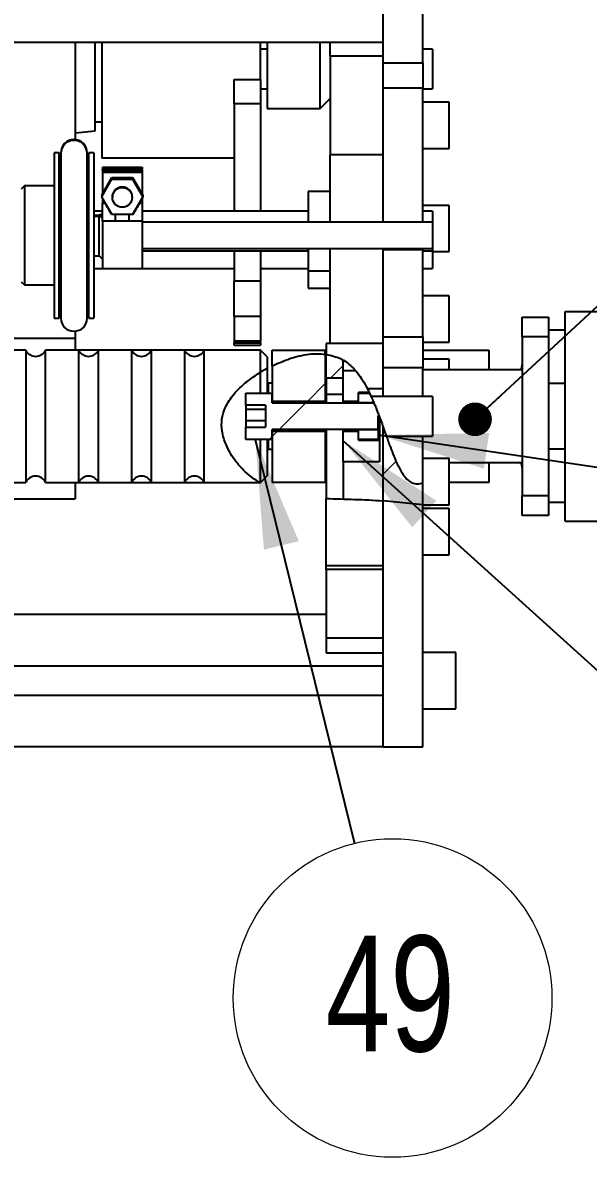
# Model space of a CAD drawing. Header units: millimetres. Extents: x 2 to 418, y 2 to 295.
# Drawn here: x 216.87 to 233.96, y 189.14 to 223.45 of the extents above; entities that cross this region are included whole.
import ezdxf

# ---------------------------------------------------------------- set-up
doc = ezdxf.new("R2010")
doc.units = ezdxf.units.MM
doc.styles.add('SLDTEXTSTYLE0', font='TXT', dxfattribs={"width": 0.75})
doc.dimstyles.new('SLDDIMSTYLE0', dxfattribs={"dimtxt": 0.18, "dimasz": 1.016, "dimexe": 0, "dimexo": 0.0625, "dimgap": 0, "dimtad": 0, "dimtih": 1, "dimtoh": 1, "dimdec": 0, "dimrnd": 1e-09, "dimzin": 0, "dimdsep": 46, "dimtxsty": 'Standard', "dimblk1": 'DOT', "dimblk2": 'DOT', "dimsah": 1, "dimcen": 0.09, "dimadec": 0, "dimazin": 0, "dimtfac": 1.016, "dimtdec": 0, "dimtofl": 0, "dimtmove": 0, "dimatfit": 3, "dimldrblk": 'DOT', "dimfxl": 1, "dimfrac": 2, "dimtolj": 1, "dimtzin": 0, "dimarcsym": 0})
doc.dimstyles.new('SLDDIMSTYLE1', dxfattribs={"dimtxt": 0.18, "dimasz": 3.302, "dimexe": 0, "dimexo": 0.0625, "dimgap": 0, "dimtad": 0, "dimtih": 1, "dimtoh": 1, "dimdec": 0, "dimrnd": 1e-09, "dimzin": 0, "dimdsep": 46, "dimtxsty": 'Standard', "dimsah": 1, "dimcen": 0.09, "dimadec": 0, "dimazin": 0, "dimtfac": 3.302, "dimtdec": 0, "dimtofl": 0, "dimtmove": 0, "dimatfit": 3, "dimfxl": 1, "dimfrac": 2, "dimtolj": 1, "dimtzin": 0, "dimarcsym": 0})

# ---------------------------------------------------------------- blocks, each defined once
blk = doc.blocks.new('SW_NOTE_45')
at = {"color": 0, "linetype": 'Continuous', "lineweight": 0}
blk.add_circle((1.149, -4.678), 4.817, dxfattribs=at)
at = {"color": 0, "linetype": 'Continuous', "lineweight": 0, "insert": (1.078, -2.791), "char_height": 3.5, "attachment_point": 2, "style": 'SLDTEXTSTYLE0'}
blk.add_mtext('49', dxfattribs=at)
blk = doc.blocks.new('_Dot')
at = {"color": 0, "linetype": 'ByBlock', "lineweight": -2}
blk.add_line((-0.5, 0), (-1, 0), dxfattribs=at)
at = {"color": 0, "linetype": 'ByBlock', "const_width": 0.5}
blk.add_lwpolyline([(-0.25, 0, 1), (0.25, 0, 1)], format="xyb", close=True, dxfattribs=at)

msp = doc.modelspace()

# ---------------------------------------------------------------- hatches: boundary and pattern name
at = {"linetype": 'Continuous', "lineweight": 18}
h = msp.add_hatch(dxfattribs=at)
h.set_pattern_fill('ANSI31', style=0)
edge = h.paths.add_edge_path(flags=0)
edge.add_line((224.40882, 213.073808), (224.40882, 212.002227))
edge.add_line((224.40882, 212.002227), (226.00882, 212.002227))
edge.add_line((226.00882, 212.002227), (226.00882, 213.428236))
edge.add_spline(control_points=[(226.00882, 213.428236), (225.504827, 213.492076), (224.935064, 213.333297), (224.40882, 213.073808)], knot_values=[0.362867471, 0.362867471, 0.362867471, 0.362867471, 0.429405965, 0.429405965, 0.429405965, 0.429405965], weights=[1, 1, 1, 1], degree=3, periodic=0)
h = msp.add_hatch(dxfattribs=at)
h.set_pattern_fill('ANSI31', style=0)
edge = h.paths.add_edge_path(flags=0)
edge.add_spline(control_points=[(226.00882, 213.428236), (225.933251, 213.437808), (225.85156, 213.442641), (225.771109, 213.442334), (225.689285, 213.442022), (225.607214, 213.436567), (225.529513, 213.42765), (225.319429, 213.403541), (225.129099, 213.355656), (224.945407, 213.295174), (224.762356, 213.234903), (224.584373, 213.160373), (224.40882, 213.073808)], knot_values=[0, 0, 0, 0, 0.001206844, 0.001206844, 0.001206844, 0.002430081, 0.002430081, 0.002430081, 0.005757601, 0.005757601, 0.005757601, 0.009062274, 0.009062274, 0.009062274, 0.009062274], weights=[1, 1, 1, 1, 1, 1, 1, 1, 1, 1, 1, 1, 1], degree=3, periodic=0)
edge.add_spline(control_points=[(224.40882, 213.073808), (224.516159, 213.126736), (224.620561, 213.172816), (224.710382, 213.209023), (224.767195, 213.231924), (224.818886, 213.251159), (224.855346, 213.264216), (224.881188, 213.27347), (224.899306, 213.279656), (224.904884, 213.281566), (224.910492, 213.283486), (224.903171, 213.28103), (224.885281, 213.274794), (224.862475, 213.266843), (224.823073, 213.252823), (224.777086, 213.235229), (224.687015, 213.200769), (224.570914, 213.151965), (224.45158, 213.094624), (224.437417, 213.087818), (224.423159, 213.080878), (224.40882, 213.073808)], knot_values=[0, 0, 0, 0, 0.002318633, 0.002318633, 0.002318633, 0.003785405, 0.003785405, 0.003785405, 0.004825357, 0.004825357, 0.004825357, 0.005873785, 0.005873785, 0.005873785, 0.007209298, 0.007209298, 0.007209298, 0.009833299, 0.009833299, 0.009833299, 0.010142452, 0.010142452, 0.010142452, 0.010142452], weights=[1, 1, 1, 1, 1, 1, 1, 1, 1, 1, 1, 1, 1, 1, 1, 1, 1, 1, 1, 1, 1, 1], degree=3, periodic=0)
edge.add_spline(control_points=[(224.40882, 213.073808), (224.935064, 213.333297), (225.504827, 213.492076), (226.00882, 213.428236)], knot_values=[0.570594035, 0.570594035, 0.570594035, 0.570594035, 0.637132529, 0.637132529, 0.637132529, 0.637132529], weights=[1, 1, 1, 1], degree=3, periodic=0)
h = msp.add_hatch(dxfattribs=at)
h.set_pattern_fill('ANSI31', style=0)
edge = h.paths.add_edge_path(flags=0)
edge.add_spline(control_points=[(224.44882, 213.093296), (224.505029, 213.120351), (224.559264, 213.145025), (224.609172, 213.166671), (224.674695, 213.195089), (224.734245, 213.218799), (224.774017, 213.234053), (224.798447, 213.243423), (224.815308, 213.24963), (224.820526, 213.251556), (224.825748, 213.253483), (224.819148, 213.25109), (224.802613, 213.244894), (224.775006, 213.234551), (224.720538, 213.213699), (224.657764, 213.187391), (224.595614, 213.161345), (224.5238, 213.129386), (224.44882, 213.093296)], knot_values=[0, 0, 0, 0, 0.001278614, 0.001278614, 0.001278614, 0.002968194, 0.002968194, 0.002968194, 0.004002423, 0.004002423, 0.004002423, 0.005039425, 0.005039425, 0.005039425, 0.006784989, 0.006784989, 0.006784989, 0.008498842, 0.008498842, 0.008498842, 0.008498842], weights=[1, 1, 1, 1, 1, 1, 1, 1, 1, 1, 1, 1, 1, 1, 1, 1, 1, 1, 1], degree=3, periodic=0)
h = msp.add_hatch(dxfattribs=at)
h.set_pattern_fill('ANSI31', style=0)
edge = h.paths.add_edge_path(flags=0)
edge.add_line((226.03882, 212.698442), (226.55882, 212.698442))
edge.add_line((226.55882, 212.698442), (226.55882, 213.246592))
edge.add_spline(control_points=[(226.55882, 213.246592), (226.398294, 213.340244), (226.22315, 213.397414), (226.03882, 213.424161)], knot_values=[0.337078937, 0.337078937, 0.337078937, 0.337078937, 0.361543769, 0.361543769, 0.361543769, 0.361543769], weights=[1, 1, 1, 1], degree=3, periodic=0)
edge.add_line((226.03882, 213.424161), (226.03882, 212.698442))
h = msp.add_hatch(dxfattribs=at)
h.set_pattern_fill('ANSI31', style=0)
edge = h.paths.add_edge_path(flags=0)
edge.add_spline(control_points=[(226.03882, 213.424161), (226.22315, 213.397414), (226.398294, 213.340244), (226.55882, 213.246592)], knot_values=[0.638456231, 0.638456231, 0.638456231, 0.638456231, 0.662921063, 0.662921063, 0.662921063, 0.662921063], weights=[1, 1, 1, 1], degree=3, periodic=0)
edge.add_spline(control_points=[(226.55882, 213.246592), (226.56075, 213.245466), (226.563228, 213.244014), (226.5662, 213.242255), (226.581316, 213.233305), (226.609497, 213.216201), (226.642411, 213.193568), (226.708807, 213.147913), (226.794395, 213.078099), (226.87626, 212.990903), (226.952712, 212.909472), (227.030019, 212.810301), (227.102822, 212.699976), (227.175789, 212.589402), (227.246335, 212.464619), (227.31081, 212.336628)], knot_values=[0, 0, 0, 0, 0.000224551, 0.000224551, 0.000224551, 0.001383216, 0.001383216, 0.001383216, 0.003740643, 0.003740643, 0.003740643, 0.005935982, 0.005935982, 0.005935982, 0.008139419, 0.008139419, 0.008139419, 0.008139419], weights=[1, 1, 1, 1, 1, 1, 1, 1, 1, 1, 1, 1, 1, 1, 1, 1], degree=3, periodic=0)
edge.add_spline(control_points=[(227.31081, 212.336628), (227.488747, 211.983398), (227.626022, 211.607978), (227.75882, 211.234376)], knot_values=[0, 0, 0, 0, 0.005950829, 0.005950829, 0.005950829, 0.005950829], weights=[1, 1, 1, 1], degree=3, periodic=0)
edge.add_spline(control_points=[(227.75882, 211.234376), (227.62057, 211.623316), (227.477733, 212.014488), (227.288567, 212.380206)], knot_values=[0, 0, 0, 0, 0.006194789, 0.006194789, 0.006194789, 0.006194789], weights=[1, 1, 1, 1], degree=3, periodic=0)
edge.add_spline(control_points=[(227.288567, 212.380206), (227.241377, 212.47144), (227.191139, 212.560777), (227.137736, 212.64575), (227.043896, 212.795063), (226.938885, 212.933395), (226.819441, 213.048523), (226.716336, 213.147902), (226.599188, 213.231175), (226.469836, 213.294097), (226.339442, 213.357526), (226.192225, 213.401902), (226.03882, 213.424161)], knot_values=[0, 0, 0, 0, 0.00154538, 0.00154538, 0.00154538, 0.004280512, 0.004280512, 0.004280512, 0.006639137, 0.006639137, 0.006639137, 0.009027634, 0.009027634, 0.009027634, 0.009027634], weights=[1, 1, 1, 1, 1, 1, 1, 1, 1, 1, 1, 1, 1], degree=3, periodic=0)
h = msp.add_hatch(dxfattribs=at)
h.set_pattern_fill('ANSI31', style=0)
edge = h.paths.add_edge_path(flags=0)
edge.add_spline(control_points=[(224.05882, 212.882695), (224.130919, 212.926171), (224.198757, 212.964262), (224.25882, 212.996535)], knot_values=[0, 0, 0, 0, 0.00239036, 0.00239036, 0.00239036, 0.00239036], weights=[1, 1, 1, 1], degree=3, periodic=0)
edge.add_spline(control_points=[(224.25882, 212.996535), (224.198757, 212.964262), (224.130919, 212.926171), (224.05882, 212.882695)], knot_values=[0, 0, 0, 0, 0.00239036, 0.00239036, 0.00239036, 0.00239036], weights=[1, 1, 1, 1], degree=3, periodic=0)
edge.add_spline(control_points=[(224.05882, 212.882695), (224.002216, 212.848563), (223.946039, 212.812965), (223.890496, 212.775788), (223.664571, 212.624567), (223.444095, 212.445741), (223.259934, 212.227681), (223.154521, 212.102865), (223.059577, 211.962025), (222.991378, 211.808234), (222.94288, 211.69887), (222.907487, 211.580516), (222.891324, 211.461264), (222.875184, 211.342174), (222.878603, 211.219697), (222.896174, 211.103717), (222.91812, 210.958863), (222.961439, 210.819884), (223.014723, 210.693022), (223.095894, 210.499765), (223.202167, 210.328214), (223.313295, 210.182414), (223.454922, 209.996599), (223.61168, 209.846505), (223.749715, 209.73827), (223.835196, 209.671244), (223.915107, 209.618619), (223.966514, 209.586635), (224.000792, 209.565308), (224.021932, 209.553132), (224.023389, 209.552277), (224.024844, 209.551424), (224.006618, 209.56187), (223.974505, 209.581684), (223.935832, 209.605545), (223.877595, 209.643025), (223.812965, 209.690343), (223.695559, 209.776298), (223.555606, 209.89709), (223.424018, 210.047072), (223.296784, 210.192092), (223.171124, 210.368332), (223.070219, 210.571822), (223.001266, 210.710879), (222.942374, 210.866157), (222.909074, 211.030842), (222.907628, 211.037995), (222.90623, 211.045167), (222.904883, 211.052358)], knot_values=[0, 0, 0, 0, 0.001091387, 0.001091387, 0.001091387, 0.005568123, 0.005568123, 0.005568123, 0.008122098, 0.008122098, 0.008122098, 0.00993388, 0.00993388, 0.00993388, 0.011744574, 0.011744574, 0.011744574, 0.014005863, 0.014005863, 0.014005863, 0.017464405, 0.017464405, 0.017464405, 0.021884523, 0.021884523, 0.021884523, 0.024608693, 0.024608693, 0.024608693, 0.026421344, 0.026421344, 0.026421344, 0.028231425, 0.028231425, 0.028231425, 0.030406461, 0.030406461, 0.030406461, 0.034379092, 0.034379092, 0.034379092, 0.038222945, 0.038222945, 0.038222945, 0.040840844, 0.040840844, 0.040840844, 0.040953027, 0.040953027, 0.040953027, 0.040953027], weights=[1, 1, 1, 1, 1, 1, 1, 1, 1, 1, 1, 1, 1, 1, 1, 1, 1, 1, 1, 1, 1, 1, 1, 1, 1, 1, 1, 1, 1, 1, 1, 1, 1, 1, 1, 1, 1, 1, 1, 1, 1, 1, 1, 1, 1, 1, 1, 1, 1], degree=3, periodic=0)
edge.add_spline(control_points=[(222.904883, 211.052358), (222.897747, 211.090429), (222.892007, 211.129074), (222.887921, 211.168004), (222.885733, 211.188846), (222.884018, 211.209772), (222.88281, 211.230755)], knot_values=[0.000119426, 0.000119426, 0.000119426, 0.000119426, 0.004698984, 0.004698984, 0.004698984, 0.007150727, 0.007150727, 0.007150727, 0.007150727], weights=[1, 1, 1, 1, 1, 1, 1], degree=3, periodic=0)
edge.add_spline(control_points=[(222.88281, 211.230755), (222.884571, 211.20017), (222.887336, 211.171066), (222.890645, 211.144061), (222.897147, 211.090987), (222.905847, 211.045043), (222.913504, 211.009686), (222.920961, 210.975255), (222.927569, 210.949959), (222.931311, 210.935873), (222.935128, 210.921508), (222.936009, 210.918472), (222.933678, 210.92706), (222.931286, 210.935874), (222.925468, 210.957162), (222.918143, 210.988939), (222.911095, 211.019511), (222.902539, 211.060559), (222.895374, 211.10907), (222.888739, 211.153994), (222.883196, 211.206423), (222.881364, 211.26285), (222.879514, 211.319826), (222.881626, 211.382402), (222.889258, 211.445189), (222.896881, 211.5079), (222.910132, 211.572416), (222.927661, 211.633547), (222.946727, 211.700039), (222.971239, 211.764321), (222.997813, 211.822534), (223.027539, 211.887656), (223.060581, 211.94706), (223.091859, 211.997586), (223.1178, 212.039489), (223.14305, 212.076189), (223.164187, 212.105434), (223.18255, 212.130841), (223.198086, 212.151044), (223.208336, 212.164174), (223.21877, 212.177541), (223.223804, 212.183746), (223.222328, 212.181897), (223.220855, 212.180052), (223.212891, 212.170162), (223.20011, 212.153565), (223.18133, 212.129178), (223.151705, 212.089589), (223.119416, 212.040673), (223.089448, 211.995275), (223.056322, 211.940482), (223.025276, 211.87945), (222.998548, 211.826905), (222.972791, 211.768535), (222.95113, 211.707028)], knot_values=[0.011690875, 0.011690875, 0.011690875, 0.011690875, 0.012225414, 0.012225414, 0.012225414, 0.013278363, 0.013278363, 0.013278363, 0.01430339, 0.01430339, 0.01430339, 0.015349963, 0.015349963, 0.015349963, 0.0164245, 0.0164245, 0.0164245, 0.017456588, 0.017456588, 0.017456588, 0.018411094, 0.018411094, 0.018411094, 0.019376571, 0.019376571, 0.019376571, 0.020340479, 0.020340479, 0.020340479, 0.021386135, 0.021386135, 0.021386135, 0.022556669, 0.022556669, 0.022556669, 0.023524491, 0.023524491, 0.023524491, 0.02436505, 0.02436505, 0.02436505, 0.025223362, 0.025223362, 0.025223362, 0.026079848, 0.026079848, 0.026079848, 0.02734907, 0.02734907, 0.02734907, 0.028520221, 0.028520221, 0.028520221, 0.029526384, 0.029526384, 0.029526384, 0.029526384], weights=[1, 1, 1, 1, 1, 1, 1, 1, 1, 1, 1, 1, 1, 1, 1, 1, 1, 1, 1, 1, 1, 1, 1, 1, 1, 1, 1, 1, 1, 1, 1, 1, 1, 1, 1, 1, 1, 1, 1, 1, 1, 1, 1, 1, 1, 1, 1, 1, 1, 1, 1, 1, 1, 1, 1], degree=3, periodic=0)
edge.add_spline(control_points=[(222.95113, 211.707028), (222.938847, 211.672148), (222.927665, 211.635713), (222.918102, 211.598292), (222.913174, 211.579009), (222.908672, 211.559465), (222.904645, 211.539731)], knot_values=[0.000082439, 0.000082439, 0.000082439, 0.000082439, 0.004702372, 0.004702372, 0.004702372, 0.007082894, 0.007082894, 0.007082894, 0.007082894], weights=[1, 1, 1, 1, 1, 1, 1], degree=3, periodic=0)
edge.add_spline(control_points=[(222.904645, 211.539731), (222.92279, 211.628645), (222.951244, 211.716024), (222.987196, 211.798711), (223.042058, 211.92489), (223.11509, 212.04256), (223.196806, 212.149263), (223.433961, 212.45893), (223.74616, 212.694161), (224.05882, 212.882695)], knot_values=[0.043426305, 0.043426305, 0.043426305, 0.043426305, 0.04479384, 0.04479384, 0.04479384, 0.046871708, 0.046871708, 0.046871708, 0.053015282, 0.053015282, 0.053015282, 0.053015282], weights=[1, 1, 1, 1, 1, 1, 1, 1, 1, 1], degree=3, periodic=0)
h = msp.add_hatch(dxfattribs=at)
h.set_pattern_fill('ANSI31', style=0)
edge = h.paths.add_edge_path(flags=0)
edge.add_line((226.55882, 212.930852), (226.55882, 212.002227))
edge.add_line((226.55882, 212.002227), (227.01882, 212.002227))
edge.add_line((227.01882, 212.002227), (227.01882, 212.272227))
edge.add_line((227.01882, 212.272227), (227.342655, 212.272227))
edge.add_spline(control_points=[(227.342655, 212.272227), (227.221237, 212.522284), (227.085989, 212.7492), (226.930121, 212.930852)], knot_values=[0.288003011, 0.288003011, 0.288003011, 0.288003011, 0.31651239, 0.31651239, 0.31651239, 0.31651239], weights=[1, 1, 1, 1], degree=3, periodic=0)
edge.add_line((226.930121, 212.930852), (226.55882, 212.930852))
h = msp.add_hatch(dxfattribs=at)
h.set_pattern_fill('ANSI31', style=0)
edge = h.paths.add_edge_path(flags=0)
edge.add_spline(control_points=[(227.342655, 212.272227), (227.4569, 212.036944), (227.553161, 211.795154), (227.643593, 211.552227)], knot_values=[0, 0, 0, 0, 0.004420869, 0.004420869, 0.004420869, 0.004420869], weights=[1, 1, 1, 1], degree=3, periodic=0)
edge.add_spline(control_points=[(227.643593, 211.552227), (227.648688, 211.53854), (227.653763, 211.524847), (227.65882, 211.511149)], knot_values=[0, 0, 0, 0, 0.000249085, 0.000249085, 0.000249085, 0.000249085], weights=[1, 1, 1, 1], degree=3, periodic=0)
edge.add_spline(control_points=[(227.65882, 211.511149), (227.595494, 211.682683), (227.529402, 211.8534), (227.457186, 212.021157)], knot_values=[0, 0, 0, 0, 0.002742777, 0.002742777, 0.002742777, 0.002742777], weights=[1, 1, 1, 1], degree=3, periodic=0)
edge.add_spline(control_points=[(227.457186, 212.021157), (227.417745, 212.112778), (227.376277, 212.203715), (227.334361, 212.289229), (227.282306, 212.395427), (227.228233, 212.495664), (227.176435, 212.58252), (227.132574, 212.65607), (227.089384, 212.72166), (227.051378, 212.775124), (227.017847, 212.822291), (226.987746, 212.860951), (226.966098, 212.887681), (226.944323, 212.914569), (226.931034, 212.929788), (226.930121, 212.930852)], knot_values=[0, 0, 0, 0, 0.001497975, 0.001497975, 0.001497975, 0.003366325, 0.003366325, 0.003366325, 0.004943617, 0.004943617, 0.004943617, 0.006334728, 0.006334728, 0.006334728, 0.007739839, 0.007739839, 0.007739839, 0.007739839], weights=[1, 1, 1, 1, 1, 1, 1, 1, 1, 1, 1, 1, 1, 1, 1, 1], degree=3, periodic=0)
edge.add_spline(control_points=[(226.930121, 212.930852), (227.085989, 212.7492), (227.221237, 212.522284), (227.342655, 212.272227)], knot_values=[0.68348761, 0.68348761, 0.68348761, 0.68348761, 0.711996989, 0.711996989, 0.711996989, 0.711996989], weights=[1, 1, 1, 1], degree=3, periodic=0)
h = msp.add_hatch(dxfattribs=at)
h.set_pattern_fill('ANSI31', style=0)
edge = h.paths.add_edge_path(flags=0)
edge.add_spline(control_points=[(222.913011, 211.577635), (222.907006, 211.552338), (222.901778, 211.52672), (222.897425, 211.501157), (222.886576, 211.437461), (222.881241, 211.372725), (222.880748, 211.31325), (222.880232, 211.251057), (222.884658, 211.192699), (222.89074, 211.143283), (222.8967, 211.094861), (222.904329, 211.053554), (222.910785, 211.0225), (222.917119, 210.992032), (222.922436, 210.97064), (222.925065, 210.960114), (222.927752, 210.949351), (222.927657, 210.949702), (222.924811, 210.961131), (222.921919, 210.972745), (222.91614, 210.996097), (222.909428, 211.0291), (222.90302, 211.060607), (222.895657, 211.101705), (222.889996, 211.149441), (222.884682, 211.194251), (222.880798, 211.246033), (222.880707, 211.301155), (222.880611, 211.359941), (222.885141, 211.424225), (222.895226, 211.48779), (222.907054, 211.562344), (222.926926, 211.638437), (222.951415, 211.707836), (222.976587, 211.779168), (223.007266, 211.846096), (223.03812, 211.904146), (223.064784, 211.954313), (223.092204, 211.999203), (223.11657, 212.036349), (223.137096, 212.067639), (223.155811, 212.094012), (223.17002, 212.113462), (223.183514, 212.131931), (223.19312, 212.144451), (223.197017, 212.149538), (223.201382, 212.155236), (223.198527, 212.151605), (223.1892, 212.139267), (223.179919, 212.12699), (223.164189, 212.10594), (223.145125, 212.078573), (223.120424, 212.043115), (223.08952, 211.99605), (223.058699, 211.941635), (223.030867, 211.892498), (223.00237, 211.836031), (222.97717, 211.775069), (222.951864, 211.713848), (222.929308, 211.646293), (222.913011, 211.577635)], knot_values=[0, 0, 0, 0, 0.000390335, 0.000390335, 0.000390335, 0.001376585, 0.001376585, 0.001376585, 0.002407778, 0.002407778, 0.002407778, 0.003416694, 0.003416694, 0.003416694, 0.004406464, 0.004406464, 0.004406464, 0.005419505, 0.005419505, 0.005419505, 0.006448892, 0.006448892, 0.006448892, 0.00742999, 0.00742999, 0.00742999, 0.008350184, 0.008350184, 0.008350184, 0.00933475, 0.00933475, 0.00933475, 0.010494725, 0.010494725, 0.010494725, 0.011683486, 0.011683486, 0.011683486, 0.01270651, 0.01270651, 0.01270651, 0.013567001, 0.013567001, 0.013567001, 0.014385376, 0.014385376, 0.014385376, 0.015306314, 0.015306314, 0.015306314, 0.016219827, 0.016219827, 0.016219827, 0.017407544, 0.017407544, 0.017407544, 0.018476562, 0.018476562, 0.018476562, 0.019552894, 0.019552894, 0.019552894, 0.019552894], weights=[1, 1, 1, 1, 1, 1, 1, 1, 1, 1, 1, 1, 1, 1, 1, 1, 1, 1, 1, 1, 1, 1, 1, 1, 1, 1, 1, 1, 1, 1, 1, 1, 1, 1, 1, 1, 1, 1, 1, 1, 1, 1, 1, 1, 1, 1, 1, 1, 1, 1, 1, 1, 1, 1, 1, 1, 1, 1, 1, 1, 1], degree=3, periodic=0)
h = msp.add_hatch(dxfattribs=at)
h.set_pattern_fill('ANSI31', style=0)
edge = h.paths.add_edge_path(flags=0)
edge.add_line((227.60882, 211.152227), (227.60882, 211.644674))
edge.add_spline(control_points=[(227.60882, 211.644674), (227.569375, 211.748406), (227.52871, 211.851329), (227.48645, 211.952227)], knot_values=[0.265393637, 0.265393637, 0.265393637, 0.265393637, 0.276232366, 0.276232366, 0.276232366, 0.276232366], weights=[1, 1, 1, 1], degree=3, periodic=0)
edge.add_line((227.48645, 211.952227), (224.40882, 211.952227))
edge.add_line((224.40882, 211.952227), (224.40882, 212.252227))
edge.add_line((224.40882, 212.252227), (223.60882, 212.252227))
edge.add_line((223.60882, 212.252227), (223.60882, 211.881349))
edge.add_line((223.60882, 211.881349), (224.20882, 211.881349))
edge.add_line((224.20882, 211.881349), (224.20882, 211.223104))
edge.add_line((224.20882, 211.223104), (223.60882, 211.223104))
edge.add_line((223.60882, 211.223104), (223.60882, 210.852227))
edge.add_line((223.60882, 210.852227), (224.40882, 210.852227))
edge.add_line((224.40882, 210.852227), (224.40882, 211.152227))
edge.add_line((224.40882, 211.152227), (227.60882, 211.152227))
h = msp.add_hatch(dxfattribs=at)
h.set_pattern_fill('ANSI31', style=0)
edge = h.paths.add_edge_path(flags=0)
edge.add_line((227.01882, 212.252227), (227.01882, 211.952227))
edge.add_line((227.01882, 211.952227), (227.48645, 211.952227))
edge.add_spline(control_points=[(227.48645, 211.952227), (227.443514, 212.054742), (227.398932, 212.155167), (227.352314, 212.252227)], knot_values=[0.276232366, 0.276232366, 0.276232366, 0.276232366, 0.287244785, 0.287244785, 0.287244785, 0.287244785], weights=[1, 1, 1, 1], degree=3, periodic=0)
edge.add_line((227.352314, 212.252227), (227.01882, 212.252227))
h = msp.add_hatch(dxfattribs=at)
h.set_pattern_fill('ANSI31', style=0)
edge = h.paths.add_edge_path(flags=0)
edge.add_spline(control_points=[(227.352314, 212.252227), (227.398932, 212.155167), (227.443514, 212.054742), (227.48645, 211.952227)], knot_values=[0.712755215, 0.712755215, 0.712755215, 0.712755215, 0.723767634, 0.723767634, 0.723767634, 0.723767634], weights=[1, 1, 1, 1], degree=3, periodic=0)
edge.add_spline(control_points=[(227.48645, 211.952227), (227.48645, 211.952227), (227.489723, 211.944441), (227.495802, 211.929805), (227.502303, 211.914149), (227.512199, 211.890184), (227.524157, 211.860672), (227.536649, 211.829847), (227.551759, 211.792028), (227.56784, 211.750939), (227.583899, 211.709908), (227.601385, 211.664436), (227.61882, 211.618291)], knot_values=[0, 0, 0, 0, 0.00067129, 0.00067129, 0.00067129, 0.001390021, 0.001390021, 0.001390021, 0.00214052, 0.00214052, 0.00214052, 0.002889124, 0.002889124, 0.002889124, 0.002889124], weights=[1, 1, 1, 1, 1, 1, 1, 1, 1, 1, 1, 1, 1], degree=3, periodic=0)
edge.add_spline(control_points=[(227.61882, 211.618291), (227.538068, 211.832022), (227.452042, 212.044592), (227.352314, 212.252227)], knot_values=[0, 0, 0, 0, 0.003895056, 0.003895056, 0.003895056, 0.003895056], weights=[1, 1, 1, 1], degree=3, periodic=0)
h = msp.add_hatch(dxfattribs=at)
h.set_pattern_fill('ANSI31', style=0)
edge = h.paths.add_edge_path(flags=0)
edge.add_spline(control_points=[(227.634108, 211.577635), (227.617516, 211.621964), (227.600684, 211.666263), (227.584118, 211.709097), (227.559164, 211.77362), (227.534282, 211.836125), (227.511453, 211.891855), (227.490323, 211.943439), (227.470461, 211.990437), (227.45372, 212.029196), (227.438003, 212.065585), (227.424701, 212.095531), (227.415337, 212.116395), (227.406023, 212.137147), (227.400422, 212.149373), (227.399327, 212.151772), (227.398158, 212.154334), (227.402128, 212.145709), (227.410584, 212.12696), (227.41982, 212.106481), (227.43465, 212.073306), (227.452757, 212.031423), (227.47186, 211.987238), (227.495163, 211.931986), (227.519871, 211.871233), (227.544737, 211.810089), (227.571764, 211.741552), (227.598588, 211.671491), (227.624674, 211.603356), (227.651293, 211.53193), (227.676558, 211.462884), (227.700643, 211.397059), (227.724122, 211.331736), (227.745412, 211.272036), (227.765588, 211.21546), (227.784296, 211.162562), (227.800172, 211.117623), (227.815383, 211.074566), (227.828359, 211.037782), (227.838006, 211.010469), (227.847523, 210.983524), (227.854025, 210.965143), (227.856875, 210.957092), (227.859796, 210.948836), (227.858941, 210.951251), (227.854401, 210.964084), (227.849609, 210.977628), (227.840576, 211.003184), (227.828295, 211.037969), (227.81528, 211.074835), (227.798228, 211.123192), (227.778824, 211.177986), (227.758753, 211.234665), (227.735548, 211.299947), (227.711133, 211.367665), (227.686744, 211.435307), (227.660434, 211.507304), (227.634108, 211.577635)], knot_values=[0, 0, 0, 0, 0.000710541, 0.000710541, 0.000710541, 0.00178859, 0.00178859, 0.00178859, 0.002785388, 0.002785388, 0.002785388, 0.003720981, 0.003720981, 0.003720981, 0.004652476, 0.004652476, 0.004652476, 0.00564917, 0.00564917, 0.00564917, 0.006739483, 0.006739483, 0.006739483, 0.007889467, 0.007889467, 0.007889467, 0.009045755, 0.009045755, 0.009045755, 0.010169196, 0.010169196, 0.010169196, 0.011239386, 0.011239386, 0.011239386, 0.012253015, 0.012253015, 0.012253015, 0.013224027, 0.013224027, 0.013224027, 0.014182379, 0.014182379, 0.014182379, 0.015166212, 0.015166212, 0.015166212, 0.016205747, 0.016205747, 0.016205747, 0.017308276, 0.017308276, 0.017308276, 0.018448539, 0.018448539, 0.018448539, 0.019586543, 0.019586543, 0.019586543, 0.019586543], weights=[1, 1, 1, 1, 1, 1, 1, 1, 1, 1, 1, 1, 1, 1, 1, 1, 1, 1, 1, 1, 1, 1, 1, 1, 1, 1, 1, 1, 1, 1, 1, 1, 1, 1, 1, 1, 1, 1, 1, 1, 1, 1, 1, 1, 1, 1, 1, 1, 1, 1, 1, 1, 1, 1, 1, 1, 1, 1], degree=3, periodic=0)
h = msp.add_hatch(dxfattribs=at)
h.set_pattern_fill('ANSI31', style=0)
edge = h.paths.add_edge_path(flags=0)
edge.add_spline(control_points=[(227.48645, 211.952227), (227.52871, 211.851329), (227.569375, 211.748406), (227.60882, 211.644674)], knot_values=[0.723767634, 0.723767634, 0.723767634, 0.723767634, 0.734606363, 0.734606363, 0.734606363, 0.734606363], weights=[1, 1, 1, 1], degree=3, periodic=0)
edge.add_line((227.60882, 211.644674), (227.60882, 211.644674))
edge.add_spline(control_points=[(227.60882, 211.644674), (227.606026, 211.652022), (227.60324, 211.659327), (227.60047, 211.666573), (227.584339, 211.708758), (227.568472, 211.749526), (227.554139, 211.785767), (227.54077, 211.819568), (227.528426, 211.850229), (227.518216, 211.875299), (227.508351, 211.89952), (227.500257, 211.919087), (227.494813, 211.932183), (227.489363, 211.945296), (227.48645, 211.952227), (227.48645, 211.952227)], knot_values=[0, 0, 0, 0, 0.000120795, 0.000120795, 0.000120795, 0.000832656, 0.000832656, 0.000832656, 0.001496069, 0.001496069, 0.001496069, 0.002137233, 0.002137233, 0.002137233, 0.002779871, 0.002779871, 0.002779871, 0.002779871], weights=[1, 1, 1, 1, 1, 1, 1, 1, 1, 1, 1, 1, 1, 1, 1, 1], degree=3, periodic=0)
h = msp.add_hatch(dxfattribs=at)
h.set_pattern_fill('ANSI31', style=0)
h.paths.add_polyline_path([(226.00882, 209.552227), (226.00882, 211.102227), (224.40882, 211.102227), (224.40882, 209.552227)], flags=0)
h = msp.add_hatch(dxfattribs=at)
h.set_pattern_fill('ANSI31', style=0)
h.paths.add_polyline_path([(227.65882, 210.173602), (227.65882, 210.832227), (227.01882, 210.832227), (227.01882, 211.102227), (226.55882, 211.102227), (226.55882, 210.173602)], flags=0)
h = msp.add_hatch(dxfattribs=at)
h.set_pattern_fill('ANSI31', style=0)
h.paths.add_polyline_path([(227.61882, 210.852227), (227.61882, 211.152227), (227.01882, 211.152227), (227.01882, 210.852227)], flags=0)
h = msp.add_hatch(dxfattribs=at)
h.set_pattern_fill('ANSI31', style=0)
edge = h.paths.add_edge_path(flags=0)
edge.add_line((228.95882, 208.870999), (228.95882, 209.543631))
edge.add_spline(control_points=[(228.95882, 209.543631), (228.402973, 209.304082), (228.114947, 210.232482), (227.75882, 211.234376)], knot_values=[0.146494663, 0.146494663, 0.146494663, 0.146494663, 0.251153089, 0.251153089, 0.251153089, 0.251153089], weights=[1, 1, 1, 1], degree=3, periodic=0)
edge.add_line((227.75882, 211.234376), (227.75882, 208.994428))
edge.add_spline(control_points=[(227.75882, 208.994428), (228.163664, 208.962861), (228.555599, 208.917008), (228.95882, 208.870999)], knot_values=[0.787619573, 0.787619573, 0.787619573, 0.787619573, 0.841683891, 0.841683891, 0.841683891, 0.841683891], weights=[1, 1, 1, 1], degree=3, periodic=0)
h = msp.add_hatch(dxfattribs=at)
h.set_pattern_fill('ANSI31', style=0)
edge = h.paths.add_edge_path(flags=0)
edge.add_spline(control_points=[(228.95882, 209.543631), (228.402973, 209.304082), (228.114947, 210.232482), (227.75882, 211.234376)], knot_values=[0.146494663, 0.146494663, 0.146494663, 0.146494663, 0.251153089, 0.251153089, 0.251153089, 0.251153089], weights=[1, 1, 1, 1], degree=3, periodic=0)
edge.add_spline(control_points=[(227.75882, 211.234376), (228.114947, 210.232482), (228.402973, 209.304082), (228.95882, 209.543631)], knot_values=[0.748846911, 0.748846911, 0.748846911, 0.748846911, 0.853505337, 0.853505337, 0.853505337, 0.853505337], weights=[1, 1, 1, 1], degree=3, periodic=0)
h = msp.add_hatch(dxfattribs=at)
h.set_pattern_fill('ANSI31', style=0)
edge = h.paths.add_edge_path(flags=0)
edge.add_spline(control_points=[(226.55882, 209.046786), (226.385418, 209.051889), (226.212014, 209.057936), (226.03882, 209.067518)], knot_values=[0, 0, 0, 0, 0.002602263, 0.002602263, 0.002602263, 0.002602263], weights=[1, 1, 1, 1], degree=3, periodic=0)
edge.add_spline(control_points=[(226.03882, 209.067518), (226.600041, 209.036469), (227.190045, 209.038777), (227.75882, 208.994428)], knot_values=[0, 0, 0, 0, 0.008671933, 0.008671933, 0.008671933, 0.008671933], weights=[1, 1, 1, 1], degree=3, periodic=0)
edge.add_spline(control_points=[(227.75882, 208.994428), (227.359724, 209.025546), (226.959045, 209.03501), (226.55882, 209.046786)], knot_values=[0, 0, 0, 0, 0.006006199, 0.006006199, 0.006006199, 0.006006199], weights=[1, 1, 1, 1], degree=3, periodic=0)
h = msp.add_hatch(dxfattribs=at)
h.set_pattern_fill('ANSI31', style=0)
edge = h.paths.add_edge_path(flags=0)
edge.add_spline(control_points=[(228.95882, 208.870999), (228.555599, 208.917008), (228.163664, 208.962861), (227.75882, 208.994428)], knot_values=[0.158316109, 0.158316109, 0.158316109, 0.158316109, 0.212380427, 0.212380427, 0.212380427, 0.212380427], weights=[1, 1, 1, 1], degree=3, periodic=0)
edge.add_spline(control_points=[(227.75882, 208.994428), (228.163664, 208.962861), (228.555599, 208.917008), (228.95882, 208.870999)], knot_values=[0.787619573, 0.787619573, 0.787619573, 0.787619573, 0.841683891, 0.841683891, 0.841683891, 0.841683891], weights=[1, 1, 1, 1], degree=3, periodic=0)

# ---------------------------------------------------------------- linework, layer by layer
at = {"color": 7, "linetype": 'Continuous', "lineweight": 25}
for p, q in [((227.75882, 222.242239), (227.75882, 226.272299)), ((228.95882, 222.242239), (228.95882, 226.272299)), ((227.75882, 222.855547), (190.75882, 222.855547)), ((218.45882, 222.855547), (218.45882, 219.919305)), ((219.05882, 220.183488), (219.05882, 222.855547)), ((219.25882, 222.855547), (219.25882, 219.355881)), ((224.05882, 221.736638), (224.05882, 222.855547)), ((224.258821, 222.855547), (224.258821, 220.857996)), ((225.858819, 220.857996), (225.858819, 222.855547)), ((226.15882, 222.43902), (226.15882, 222.855547)), ((224.258821, 222.657996), (224.05882, 222.657996)), ((227.75882, 222.43902), (226.15882, 222.43902)), ((226.15882, 222.43902), (226.15882, 219.452227)), ((229.25882, 222.657996), (228.95882, 222.657996)), ((229.25882, 222.657996), (229.25882, 221.457996)), ((227.75882, 222.242239), (228.95882, 222.242239)), ((227.75882, 221.4776), (227.75882, 222.242239)), ((228.95882, 222.242239), (228.95882, 221.4776)), ((223.25882, 221.736638), (224.05882, 221.736638)), ((223.25882, 220.99545), (223.25882, 221.736638)), ((224.05882, 221.736638), (224.05882, 220.99545)), ((224.05882, 221.457996), (224.258821, 221.457996)), ((228.95882, 221.4776), (227.75882, 221.4776)), ((227.75882, 218.209225), (227.75882, 221.4776)), ((228.95882, 217.42131), (228.95882, 221.4776)), ((228.95882, 221.457996), (229.25882, 221.457996)), ((224.05882, 220.99545), (223.25882, 220.99545)), ((223.25882, 220.99545), (223.25882, 217.752227)), ((224.05882, 220.99545), (224.05882, 217.752227)), ((225.858819, 220.857996), (226.15882, 221.157996)), ((229.75882, 221.047617), (228.95882, 221.047617)), ((229.75882, 219.647617), (229.75882, 221.047617)), ((224.258821, 220.857996), (225.858819, 220.857996)), ((219.05882, 220.457996), (219.25882, 220.457996)), ((228.95882, 219.647617), (229.75882, 219.647617)), ((217.96882, 219.52131), (217.81882, 219.52131)), ((217.81882, 219.52131), (217.81882, 214.52131)), ((217.96882, 219.498485), (217.96882, 219.52131)), ((217.96882, 214.52131), (217.96882, 219.498485)), ((218.01882, 219.52131), (218.01882, 219.498485)), ((218.01882, 219.498485), (218.01882, 214.52131)), ((218.81882, 219.498485), (218.81882, 219.52131)), ((218.81882, 214.52131), (218.81882, 219.498485)), ((219.01882, 219.52131), (218.86882, 219.52131)), ((218.86882, 219.498485), (218.86882, 219.52131)), ((218.86882, 214.52131), (218.86882, 219.498485)), ((219.01882, 219.52131), (219.01882, 214.52131)), ((223.25882, 219.355881), (219.25882, 219.355881)), ((227.75882, 219.452227), (226.15882, 219.452227)), ((226.15882, 217.42131), (226.15882, 219.452227)), ((219.27882, 219.086278), (220.47882, 219.086278)), ((219.27882, 219.086278), (219.27882, 219.020146)), ((219.27882, 219.020146), (220.47882, 219.020146)), ((219.27882, 218.998102), (219.27882, 219.020146)), ((219.27882, 218.998102), (220.47882, 218.998102)), ((219.27882, 218.998102), (219.27882, 218.931971)), ((219.27882, 218.931971), (220.47882, 218.931971)), ((219.27882, 218.931971), (219.27882, 218.276757)), ((220.47882, 219.086278), (220.47882, 219.020146)), ((220.47882, 218.998102), (220.47882, 219.020146)), ((220.47882, 218.998102), (220.47882, 218.931971)), ((220.47882, 218.931971), (220.47882, 218.276757)), ((219.255282, 218.236236), (219.567051, 218.772946)), ((219.255282, 218.185535), (219.567051, 218.722245)), ((219.567051, 218.772946), (219.567051, 218.722245)), ((219.567051, 218.772946), (220.190589, 218.772946)), ((219.567051, 218.722245), (220.190589, 218.722245)), ((220.190589, 218.772946), (220.190589, 218.722245)), ((220.190589, 218.772946), (220.502359, 218.236236)), ((220.190589, 218.722245), (220.502359, 218.185535)), ((216.91882, 218.52131), (216.81882, 218.42131)), ((217.81882, 218.52131), (216.91882, 218.52131)), ((216.91882, 218.52131), (216.91882, 215.52131)), ((225.498821, 218.348053), (225.498821, 217.42131)), ((226.15882, 218.348053), (225.498821, 218.348053)), ((219.255282, 218.236236), (219.255282, 218.185535)), ((219.567051, 217.648825), (219.255282, 218.185535)), ((219.27882, 218.145014), (219.27882, 217.991303)), ((219.27882, 217.991303), (219.36292, 217.991303)), ((219.27882, 217.451197), (219.27882, 217.991303)), ((219.36292, 217.991303), (219.54973, 217.669709)), ((219.57882, 218.185535), (219.57882, 218.170104)), ((220.17882, 218.170104), (220.17882, 218.185535)), ((220.502359, 218.185535), (220.190589, 217.648825)), ((220.207909, 217.669709), (220.39472, 217.991303)), ((220.39472, 217.991303), (220.47882, 217.991303)), ((220.47882, 218.145014), (220.47882, 217.991303)), ((220.47882, 217.991303), (220.47882, 217.451197)), ((220.502359, 218.236236), (220.502359, 218.185535)), ((227.75882, 218.019733), (227.75882, 218.209225)), ((227.75882, 217.42131), (227.75882, 218.037625)), ((229.75882, 217.929761), (228.95882, 217.929761)), ((229.75882, 216.529761), (229.75882, 217.929761)), ((219.27882, 217.752227), (219.01882, 217.752227)), ((219.01882, 217.636081), (219.17882, 217.636081)), ((219.01882, 217.630833), (219.27882, 217.630833)), ((219.01882, 217.608789), (219.27882, 217.608789)), ((219.01882, 217.60354), (219.17882, 217.60354)), ((219.27882, 217.663315), (219.17882, 217.636081)), ((219.17882, 216.40131), (219.17882, 217.60354)), ((219.17882, 217.60354), (219.27882, 217.576307)), ((219.54973, 217.669709), (219.55492, 217.669709)), ((219.54973, 217.66378), (219.54973, 217.669709)), ((219.54973, 217.66378), (219.558364, 217.66378)), ((220.190589, 217.648825), (219.567051, 217.648825)), ((219.674688, 217.451197), (219.674688, 217.66378)), ((220.082952, 217.451197), (220.082952, 217.66378)), ((220.199276, 217.66378), (220.207909, 217.66378)), ((220.20272, 217.669709), (220.207909, 217.669709)), ((220.207909, 217.66378), (220.207909, 217.669709)), ((225.498821, 217.752227), (220.47882, 217.752227)), ((229.25882, 217.752227), (228.95882, 217.752227)), ((229.25882, 217.752227), (229.25882, 217.42131)), ((219.674688, 217.451197), (219.27882, 217.451197)), ((219.27882, 217.451197), (219.27882, 216.02131)), ((220.47882, 217.451197), (220.082952, 217.451197)), ((220.47882, 217.451197), (220.47882, 216.02131)), ((229.25882, 217.42131), (220.47882, 217.42131)), ((229.25882, 217.42131), (229.25882, 216.62131)), ((220.47882, 216.62131), (229.25882, 216.62131)), ((220.47882, 216.552227), (225.498821, 216.552227)), ((223.25882, 216.552227), (223.25882, 215.651102)), ((224.05882, 216.552227), (224.05882, 215.651102)), ((225.498821, 216.62131), (225.498821, 215.952227)), ((226.15882, 213.749473), (226.15882, 216.62131)), ((227.75882, 216.584485), (227.75882, 216.62131)), ((228.95882, 216.584485), (227.75882, 216.584485)), ((227.75882, 213.95717), (227.75882, 216.584485)), ((228.95882, 216.62131), (228.95882, 216.584485)), ((228.95882, 213.95717), (228.95882, 216.584485)), ((228.95882, 216.552227), (229.25882, 216.552227)), ((229.25882, 216.62131), (229.25882, 216.552227)), ((229.25882, 216.552227), (229.25882, 216.023414)), ((229.25882, 216.529761), (229.75882, 216.529761)), ((219.01882, 216.40131), (219.17882, 216.40131)), ((219.17882, 216.40131), (219.27882, 216.30131)), ((219.01882, 216.023414), (219.27882, 216.023414)), ((219.27882, 216.02131), (220.47882, 216.02131)), ((220.47882, 216.023414), (223.25882, 216.023414)), ((224.05882, 216.023414), (225.498821, 216.023414)), ((225.498821, 215.952227), (226.15882, 215.952227)), ((225.498821, 215.952227), (225.498821, 215.423414)), ((228.95882, 216.023414), (229.25882, 216.023414)), ((216.81882, 215.62131), (216.91882, 215.52131)), ((216.91882, 215.52131), (217.81882, 215.52131)), ((223.25882, 215.651102), (224.05882, 215.651102)), ((223.25882, 214.571341), (223.25882, 215.651102)), ((224.05882, 215.651102), (224.05882, 214.571341)), ((225.498821, 215.423414), (226.15882, 215.423414)), ((229.75882, 215.1936), (228.95882, 215.1936)), ((229.75882, 213.7936), (229.75882, 215.1936)), ((217.81882, 214.52131), (217.96882, 214.52131)), ((218.86882, 214.52131), (219.01882, 214.52131)), ((224.05882, 214.571341), (223.25882, 214.571341)), ((223.25882, 214.571341), (223.25882, 213.817996)), ((224.05882, 214.571341), (224.05882, 213.817996)), ((231.95882, 213.952227), (231.95882, 214.552227)), ((231.95882, 214.552227), (232.75882, 214.552227)), ((232.75882, 214.552227), (232.75882, 213.952227)), ((233.258819, 208.382227), (233.258819, 214.722227)), ((233.258819, 214.722227), (237.458821, 214.722227)), ((233.258819, 214.152227), (232.75882, 214.152227)), ((218.45882, 213.901458), (215.65882, 213.901458)), ((218.45882, 214.123315), (218.45882, 213.901458)), ((218.45882, 213.901458), (218.45882, 213.552227)), ((224.05882, 213.817996), (223.25882, 213.817996)), ((223.25882, 213.817996), (223.25882, 213.772614)), ((224.05882, 213.772614), (224.05882, 213.817996)), ((227.75882, 213.95717), (228.95882, 213.95717)), ((227.75882, 213.017478), (227.75882, 213.95717)), ((228.95882, 213.95717), (228.95882, 213.017478)), ((228.95882, 213.7936), (229.75882, 213.7936)), ((232.75882, 213.952227), (231.95882, 213.952227)), ((231.95882, 213.952227), (231.95882, 209.152227)), ((232.75882, 213.952227), (232.75882, 209.152227)), ((216.959989, 213.552227), (215.957651, 213.552227)), ((216.959989, 213.552227), (216.959989, 211.810387)), ((218.559989, 213.552227), (217.557651, 213.552227)), ((217.557651, 209.552227), (217.557651, 213.552227)), ((219.157651, 213.552227), (218.559989, 213.552227)), ((218.559989, 213.552227), (218.559989, 211.810387)), ((220.159989, 213.552227), (219.157651, 213.552227)), ((219.157651, 209.552227), (219.157651, 213.552227)), ((220.757651, 213.552227), (220.159989, 213.552227)), ((220.159989, 213.552227), (220.159989, 211.810387)), ((221.759988, 213.552227), (220.757651, 213.552227)), ((220.757651, 209.552227), (220.757651, 213.552227)), ((222.357651, 213.552227), (221.759988, 213.552227)), ((221.759988, 213.552227), (221.759988, 211.810387)), ((224.05882, 213.552227), (222.357651, 213.552227)), ((222.357651, 209.552227), (222.357651, 213.552227)), ((223.25882, 213.772614), (224.05882, 213.772614)), ((223.25882, 213.705507), (223.25882, 213.772614)), ((223.25882, 213.705507), (224.05882, 213.705507)), ((224.05882, 213.772614), (224.05882, 213.705507)), ((224.258821, 213.352227), (224.05882, 213.552227)), ((224.05882, 212.882695), (224.05882, 213.552227)), ((224.40882, 213.552227), (226.00882, 213.552227)), ((224.40882, 213.073808), (224.40882, 213.552227)), ((226.00882, 213.428236), (226.00882, 213.552227)), ((227.75882, 213.749473), (226.038819, 213.749473)), ((226.038819, 213.749473), (226.038819, 213.424161)), ((228.95882, 213.552227), (230.958819, 213.552227)), ((230.958819, 213.552227), (230.958819, 212.952227)), ((224.258821, 213.352227), (224.258821, 212.996535)), ((226.00882, 213.428236), (226.00882, 212.002227)), ((226.038819, 212.698442), (226.038819, 213.424161)), ((226.558819, 212.698442), (226.558819, 213.246592)), ((229.75882, 213.278287), (228.95882, 213.278287)), ((229.75882, 212.952227), (229.75882, 213.278287)), ((224.258821, 212.996535), (224.05882, 212.882695)), ((224.05882, 212.252227), (224.05882, 212.903441)), ((224.258821, 212.996535), (224.258821, 212.252227)), ((224.40882, 213.073808), (224.40882, 212.002227)), ((226.558819, 212.930852), (226.93012, 212.930852)), ((226.558819, 212.002227), (226.558819, 212.930852)), ((228.95882, 213.017478), (227.75882, 213.017478)), ((227.75882, 212.152227), (227.75882, 213.017478)), ((228.95882, 212.152227), (228.95882, 213.017478)), ((231.95882, 212.952227), (228.95882, 212.952227)), ((224.40882, 212.552227), (224.28882, 212.552227)), ((224.28882, 212.552227), (224.28882, 212.252227)), ((226.038819, 212.552227), (226.00882, 212.552227)), ((226.558819, 212.698442), (226.038819, 212.698442)), ((226.038819, 212.698442), (226.038819, 212.210253)), ((232.75882, 212.552227), (233.258819, 212.552227)), ((223.60882, 212.252227), (224.40882, 212.252227)), ((223.60882, 211.881349), (223.60882, 212.252227)), ((224.40882, 211.952227), (224.40882, 212.252227)), ((226.558819, 212.210253), (226.038819, 212.210253)), ((226.038819, 212.210253), (226.038819, 211.952227)), ((227.01882, 212.002227), (227.01882, 212.272227)), ((227.342655, 212.272227), (227.01882, 212.272227)), ((227.01882, 212.252227), (227.352314, 212.252227)), ((227.01882, 211.952227), (227.01882, 212.252227)), ((227.75882, 212.380206), (227.288566, 212.380206)), ((227.288566, 212.380206), (227.39882, 212.134969)), ((229.25882, 212.152227), (227.400645, 212.152227)), ((229.25882, 212.152227), (229.25882, 210.952227)), ((216.959989, 211.810387), (216.959989, 209.552227)), ((218.559989, 211.810387), (218.559989, 209.552227)), ((220.159989, 211.810387), (220.159989, 209.552227)), ((221.759988, 211.810387), (221.759988, 209.552227)), ((224.20882, 211.881349), (223.60882, 211.881349)), ((223.60882, 211.881349), (223.60882, 211.754448)), ((224.20882, 211.754448), (223.60882, 211.754448)), ((223.60882, 211.754448), (223.60882, 211.409759)), ((224.20882, 211.881349), (224.20882, 211.223104)), ((226.00882, 212.002227), (224.40882, 212.002227)), ((224.40882, 211.952227), (227.486451, 211.952227)), ((226.00882, 212.002227), (226.00882, 211.952227)), ((227.01882, 212.002227), (226.558819, 212.002227)), ((226.558819, 211.952227), (226.558819, 212.002227)), ((227.486451, 211.952227), (227.01882, 211.952227)), ((224.20882, 211.409759), (223.60882, 211.409759)), ((223.60882, 211.409759), (223.60882, 211.223104)), ((227.608821, 211.152227), (227.608821, 211.559041)), ((227.618819, 211.152227), (227.618819, 211.570116)), ((227.65882, 210.832227), (227.65882, 211.502719)), ((223.60882, 210.852227), (223.60882, 211.223104)), ((223.60882, 211.223104), (224.20882, 211.223104)), ((227.608821, 211.152227), (224.40882, 211.152227)), ((224.40882, 210.852227), (224.40882, 211.152227)), ((224.40882, 211.102227), (226.00882, 211.102227)), ((224.40882, 211.102227), (224.40882, 209.552227)), ((226.00882, 211.152227), (226.00882, 211.102227)), ((226.00882, 211.102227), (226.00882, 209.552227)), ((226.038819, 211.152227), (226.038819, 209.067518)), ((226.558819, 211.102227), (226.558819, 211.152227)), ((226.558819, 210.173602), (226.558819, 211.102227)), ((226.558819, 211.102227), (227.01882, 211.102227)), ((227.01882, 211.152227), (227.618819, 211.152227)), ((227.01882, 210.852227), (227.01882, 211.152227)), ((227.01882, 210.832227), (227.01882, 211.102227)), ((227.618819, 210.852227), (227.618819, 211.152227)), ((227.75882, 208.994428), (227.75882, 211.234376)), ((224.40882, 210.852227), (223.60882, 210.852227)), ((224.05882, 209.552227), (224.05882, 210.852227)), ((224.258821, 210.852227), (224.258821, 209.752227)), ((224.28882, 210.852227), (224.28882, 210.552227)), ((227.618819, 210.852227), (227.01882, 210.852227)), ((227.01882, 210.832227), (227.65882, 210.832227)), ((227.65882, 210.173602), (227.65882, 210.832227)), ((227.85591, 210.952227), (229.25882, 210.952227)), ((228.95882, 209.543631), (228.95882, 210.952227)), ((224.28882, 210.552227), (224.40882, 210.552227)), ((226.00882, 210.552227), (226.038819, 210.552227)), ((233.258819, 210.552227), (232.75882, 210.552227)), ((227.65882, 210.173602), (226.558819, 210.173602)), ((226.558819, 210.173602), (226.558819, 209.026684)), ((229.75882, 210.26851), (228.95882, 210.26851)), ((229.75882, 208.86851), (229.75882, 210.26851)), ((229.75882, 210.152227), (231.95882, 210.152227)), ((230.958819, 210.152227), (230.958819, 209.552227)), ((224.05882, 209.552227), (224.258821, 209.752227)), ((215.957651, 209.552227), (216.959989, 209.552227)), ((217.557651, 209.552227), (218.559989, 209.552227)), ((218.45882, 209.552227), (218.45882, 209.052227)), ((218.559989, 209.552227), (219.157651, 209.552227)), ((219.157651, 209.552227), (220.159989, 209.552227)), ((220.159989, 209.552227), (220.757651, 209.552227)), ((220.757651, 209.552227), (221.759988, 209.552227)), ((221.759988, 209.552227), (222.357651, 209.552227)), ((222.357651, 209.552227), (224.021456, 209.552227)), ((224.021456, 209.552227), (224.05882, 209.552227)), ((226.00882, 209.552227), (224.40882, 209.552227)), ((228.95882, 208.870999), (228.95882, 209.543631)), ((230.958819, 209.552227), (229.75882, 209.552227)), ((215.65882, 209.052227), (218.45882, 209.052227)), ((226.038819, 207.033621), (226.038819, 209.067518)), ((227.75882, 201.552227), (227.75882, 208.994428)), ((228.95882, 208.870999), (227.75882, 208.994428)), ((231.95882, 209.152227), (232.75882, 209.152227)), ((231.95882, 208.552227), (231.95882, 209.152227)), ((232.75882, 209.152227), (232.75882, 208.552227)), ((228.95882, 201.552227), (228.95882, 208.870999)), ((228.95882, 208.86851), (229.75882, 208.86851)), ((229.75882, 208.763621), (228.95882, 208.763621)), ((229.75882, 207.363621), (229.75882, 208.763621)), ((232.75882, 208.952227), (233.258819, 208.952227)), ((232.75882, 208.552227), (231.95882, 208.552227)), ((233.258819, 208.382227), (237.458821, 208.382227)), ((228.95882, 207.363621), (229.75882, 207.363621)), ((226.038819, 207.033621), (227.75882, 207.033621)), ((226.038819, 206.918453), (226.038819, 207.033621)), ((227.75882, 206.918453), (226.038819, 206.918453)), ((226.038819, 206.918453), (226.038819, 204.834713)), ((226.038819, 205.552227), (192.478821, 205.552227)), ((227.75882, 204.834713), (226.038819, 204.834713)), ((226.038819, 204.834713), (226.038819, 204.395373)), ((226.038819, 204.395373), (227.75882, 204.395373)), ((229.95882, 204.402226), (228.95882, 204.402226)), ((229.95882, 202.702227), (229.95882, 204.402226)), ((190.75882, 204.002227), (227.75882, 204.002227)), ((227.75882, 203.102227), (190.75882, 203.102227)), ((228.95882, 202.702227), (229.95882, 202.702227)), ((227.75882, 201.552227), (190.75882, 201.552227)), ((227.75882, 201.552227), (228.95882, 201.552227))]:
    msp.add_line(p, q, dxfattribs=at)
at = {"color": 8, "linetype": 'Continuous', "lineweight": 25}
for p, q in [((230.958819, 212.952227), (229.75882, 212.952227)), ((229.75882, 210.152227), (230.958819, 210.152227))]:
    msp.add_line(p, q, dxfattribs=at)
at = {"color": 7, "linetype": 'Continuous', "lineweight": 25, "flags": 128}
for points in [[(218.45882, 220.119364), (218.560541, 220.128626), (219.05882, 220.183488)], [(218.01882, 219.315154), (218.003074, 219.349102), (217.96882, 219.52131)], [(218.86882, 219.52131), (218.834565, 219.349102), (218.81882, 219.315154)], [(217.96882, 214.52131), (218.003074, 214.693517), (218.01882, 214.727465)], [(218.81882, 214.727465), (218.834565, 214.693517), (218.86882, 214.52131)], [(231.95882, 213.152227), (231.947291, 213.035173), (231.924505, 212.952227)], [(231.924505, 210.152227), (231.947291, 210.069281), (231.95882, 209.952227)]]:
    msp.add_lwpolyline(points, dxfattribs=at)
at = {"color": 7, "linetype": 'Continuous', "lineweight": 25}
msp.add_circle((219.87765, 218.169521), 0.298857, dxfattribs=at)
for centre, radius, start, end in [((218.41882, 219.52131), 0.4, 0, 180), ((219.87882, 218.18406), 0.300003, 0.2817343, 179.7182657), ((218.41882, 214.52131), 0.4, 180, 0), ((217.25882, 213.692227), 0.33, 205.1027208, 334.8972792), ((218.85882, 213.692227), 0.33, 205.1027208, 334.8972792), ((220.45882, 213.692227), 0.33, 205.1027208, 334.8972792), ((222.05882, 213.692227), 0.33, 205.1027208, 334.8972792), ((217.25882, 209.412227), 0.33, 25.1027208, 154.8972792), ((218.85882, 209.412227), 0.33, 25.1027208, 154.8972792), ((220.45882, 209.412227), 0.33, 25.1027208, 154.8972792), ((222.05882, 209.412227), 0.33, 25.1027208, 154.8972792)]:
    msp.add_arc(centre, radius, start, end, dxfattribs=at)
at = {"color": 8, "linetype": 'Continuous', "lineweight": 25}
msp.add_arc((218.41882, 219.495532), 0.400011, 0.4229313, 179.5770687, dxfattribs=at)
at = {"color": 7, "linetype": 'Continuous', "lineweight": 25}
for centre, major_axis, start_param, end_param in [((219.36292, 217.881084), (-0.575367, 0.999621), 4.465810857, 4.795306005), ((220.39472, 217.881084), (0.575367, 0.999621), 1.487879303, 1.81737445)]:
    msp.add_ellipse(centre, major_axis=major_axis, ratio=0.047835451, start_param=start_param, end_param=end_param, dxfattribs=at)
for points, knots in [([(220.082952, 217.451197), (220.053531, 217.451594), (219.917452, 217.453433), (219.781358, 217.452179), (219.674688, 217.451197)], [0, 0, 0, 0, 0.216206966, 1, 1, 1, 1]), ([(224.40882, 213.073808), (224.585885, 213.153655), (224.85224, 213.273766), (225.22369, 213.379093), (225.49716, 213.42864), (225.770577, 213.448766), (225.929855, 213.435041), (226.00882, 213.428236)], [0, 0, 0, 0, 0.36469541, 0.548602517, 0.731557853, 0.866914568, 1, 1, 1, 1]), ([(226.038819, 213.424161), (226.188137, 213.38937), (226.485582, 213.320066), (226.848637, 213.050019), (227.104638, 212.718417), (227.239612, 212.470224), (227.288566, 212.380206)], [0, 0, 0, 0, 0.263486386, 0.524869576, 0.827674549, 1, 1, 1, 1]), ([(224.021456, 209.553441), (224.022125, 209.553038), (224.039749, 209.542446), (223.956797, 209.590722), (223.774916, 209.71106), (223.532781, 209.920928), (223.270351, 210.218073), (223.027082, 210.610702), (222.883167, 211.068416), (222.871893, 211.463565), (222.992628, 211.863493), (223.235772, 212.223258), (223.554173, 212.53359), (223.829885, 212.740388), (224.00249, 212.84768), (224.05882, 212.882695)], [0, 0, 0, 0, 0.002706717, 0.071248113, 0.174040113, 0.256153658, 0.340600408, 0.470844799, 0.556342448, 0.624797364, 0.693345432, 0.789739613, 0.873137146, 0.958597863, 1, 1, 1, 1]), ([(227.400645, 212.148865), (227.400149, 212.149958), (227.395685, 212.159794), (227.413313, 212.121217), (227.451529, 212.035156), (227.511651, 211.892952), (227.575526, 211.732765), (227.6174, 211.621878), (227.634108, 211.577635)], [0, 0, 0, 0, 0.024402576, 0.219462525, 0.415586054, 0.624482301, 0.85017166, 1, 1, 1, 1]), ([(227.634108, 211.577635), (227.660319, 211.506628), (227.71277, 211.364535), (227.781034, 211.171841), (227.830461, 211.031811), (227.856764, 210.957398), (227.856139, 210.959169), (227.85591, 210.959818)], [0, 0, 0, 0, 0.226749075, 0.453753086, 0.67320685, 0.880270466, 1, 1, 1, 1]), ([(227.859683, 210.952227), (227.899063, 210.840413), (228.002501, 210.546712), (228.162679, 210.140477), (228.360126, 209.777263), (228.550893, 209.56611), (228.755807, 209.49192), (228.884339, 209.513093), (228.948654, 209.539462), (228.95882, 209.543631)], [0, 0, 0, 0, 0.180488922, 0.474089949, 0.66277331, 0.809974686, 0.894093977, 0.983260296, 1, 1, 1, 1]), ([(226.038819, 209.067518), (226.180884, 209.060963), (226.465433, 209.047834), (227.043828, 209.036169), (227.472956, 209.011116), (227.75882, 208.994428)], [0, 0, 0, 0, 0.249737048, 0.500211672, 1, 1, 1, 1])]:
    msp.add_open_spline(points, degree=3, knots=knots, dxfattribs=at)

# ---------------------------------------------------------------- block references
at = {"color": 7, "linetype": 'Continuous', "lineweight": 0}
msp.add_blockref('SW_NOTE_45', (226.89865, 198.634614), dxfattribs=at)

# ---------------------------------------------------------------- leaders
for points, dimstyle in [([(230.539914, 211.459363), (250.547177, 229.974266)], 'SLDDIMSTYLE0'), ([(227.61882, 210.985472), (249.316826, 207.793482)], 'SLDDIMSTYLE1'), ([(223.898832, 210.852227), (226.89865, 198.634614)], 'SLDDIMSTYLE1'), ([(226.55882, 210.810624), (241.872017, 196.952055)], 'SLDDIMSTYLE1')]:
    msp.add_leader(points, dimstyle=dimstyle, dxfattribs=at)

doc.saveas('drawing.dxf')
